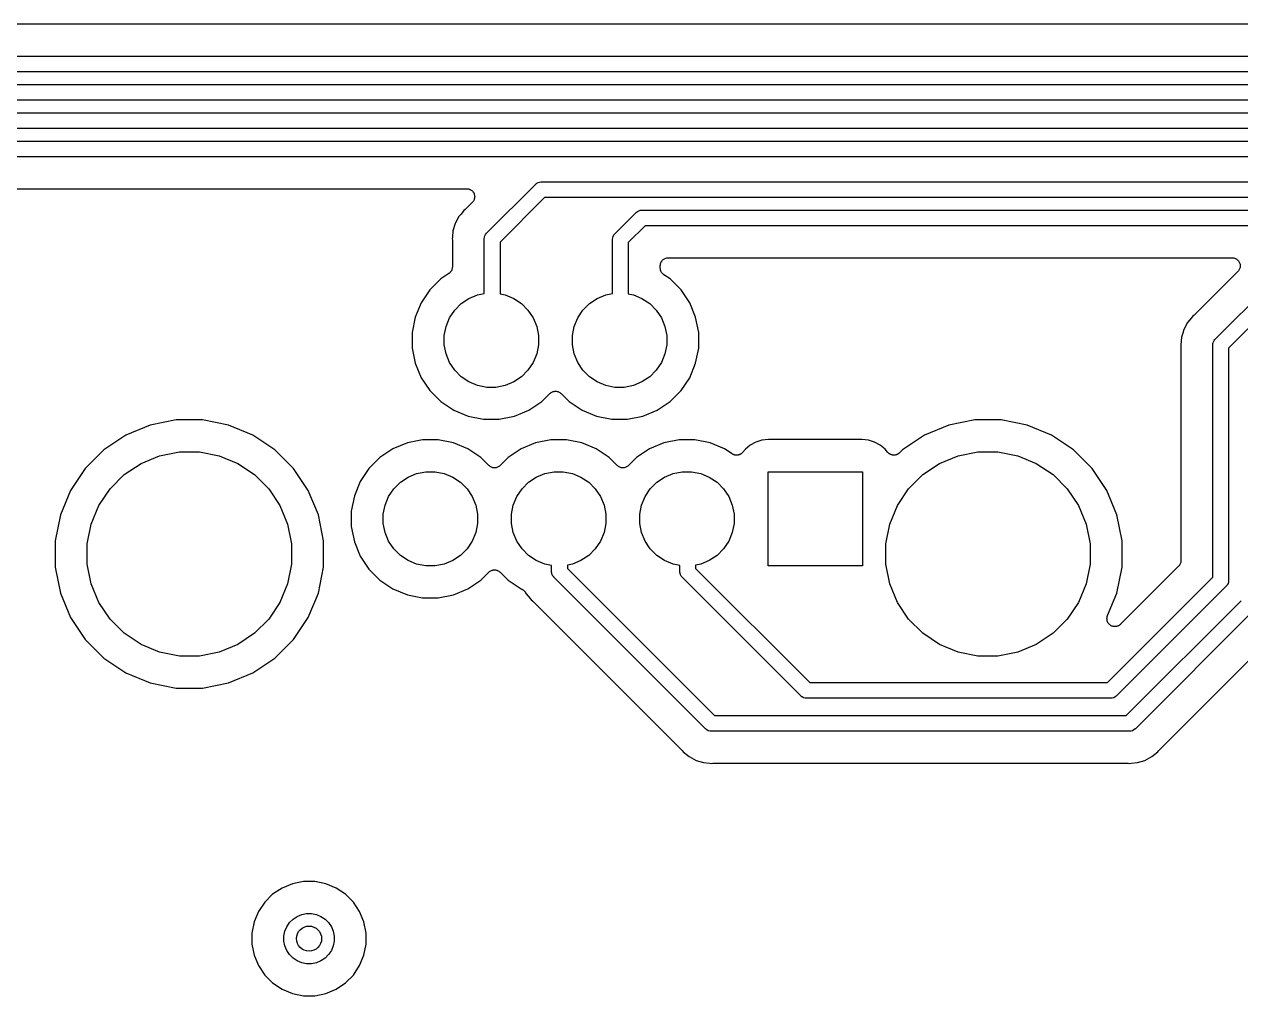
# Model space of a CAD drawing. Extents: x 1.79 to 9.66, y -5.89 to -1.5.
# Drawn here: x 3.495 to 4.257, y -4.52 to -3.911 of the extents above; entities that cross this region are included whole.
import ezdxf

# ---------------------------------------------------------------- set-up
doc = ezdxf.new("R2010")
doc.units = 0
doc.header["$MEASUREMENT"] = 0
doc.layers.add('BLACK', color=7, linetype='CONTINUOUS')

msp = doc.modelspace()

# ---------------------------------------------------------------- linework, layer by layer
at = {"layer": 'BLACK', "linetype": 'CONTINUOUS'}
for p, q in [((4.52864, -3.9114), (2.8095, -3.9114)), ((2.81048, -3.9314), (4.539, -3.9314)), ((4.5408, -3.94125), (2.81178, -3.94125)), ((2.89561, -3.94912), (4.54634, -3.94912)), ((4.54814, -3.95896), (2.89741, -3.95896)), ((3.27651, -3.96684), (4.60931, -3.96684)), ((4.60751, -3.97668), (3.27831, -3.97668)), ((3.28385, -3.98455), (4.56994, -3.98455)), ((4.56815, -3.9944), (3.28565, -3.9944)), ((3.7846, -4.04211), (3.81495, -4.01176)), ((3.81495, -4.01176), (3.8151, -4.01157)), ((3.8151, -4.01157), (3.81538, -4.01134)), ((3.81538, -4.01134), (3.81585, -4.01095)), ((3.81585, -4.01095), (3.8167, -4.0105)), ((3.8167, -4.0105), (3.81763, -4.01022)), ((3.81763, -4.01022), (3.81835, -4.01014)), ((3.81835, -4.01014), (3.8186, -4.01012)), ((3.81835, -4.01014), (3.81835, -4.01014)), ((3.8186, -4.01012), (3.81884, -4.01014)), ((3.81884, -4.01014), (4.5601, -4.01014)), ((3.29601, -4.0144), (3.77195, -4.0144)), ((3.77195, -4.0144), (3.772, -4.0144)), ((3.772, -4.0144), (3.772, -4.0144)), ((3.772, -4.0144), (3.772, -4.0144)), ((3.772, -4.0144), (3.77202, -4.0144)), ((3.77202, -4.0144), (3.7725, -4.01445)), ((3.7725, -4.01445), (3.77297, -4.0145)), ((3.77297, -4.0145), (3.77298, -4.0145)), ((3.77298, -4.0145), (3.77299, -4.01451)), ((3.77299, -4.01451), (3.77344, -4.01465)), ((3.77344, -4.01465), (3.7739, -4.01479)), ((3.7739, -4.01479), (3.77391, -4.0148)), ((3.77391, -4.0148), (3.77392, -4.0148)), ((3.77392, -4.0148), (3.77434, -4.01503)), ((3.77434, -4.01503), (3.77476, -4.01526)), ((3.77476, -4.01526), (3.77477, -4.01527)), ((3.77477, -4.01527), (3.77478, -4.01527)), ((3.77478, -4.01527), (3.77514, -4.01558)), ((3.77514, -4.01558), (3.77551, -4.01589)), ((3.77551, -4.01589), (3.77552, -4.01589)), ((3.77552, -4.01589), (3.77552, -4.0159)), ((3.77552, -4.0159), (3.77582, -4.01627)), ((3.77582, -4.01627), (3.77612, -4.01664)), ((3.77612, -4.01664), (3.77613, -4.01665)), ((3.77613, -4.01665), (3.77613, -4.01666)), ((3.77613, -4.01666), (3.77635, -4.01708)), ((3.77656, -4.02133), (3.77633, -4.02176)), ((3.77635, -4.01708), (3.77658, -4.01751)), ((3.77657, -4.02132), (3.77656, -4.02133)), ((3.77656, -4.02133), (3.77656, -4.02133)), ((3.77671, -4.02086), (3.77657, -4.02132)), ((3.77658, -4.01751), (3.77658, -4.01752)), ((3.77658, -4.01752), (3.77659, -4.01752)), ((3.77659, -4.01752), (3.77672, -4.01797)), ((3.77685, -4.0204), (3.77671, -4.02086)), ((3.77672, -4.01797), (3.77686, -4.01844)), ((3.7769, -4.01991), (3.77685, -4.02038)), ((3.77685, -4.02038), (3.77685, -4.02039)), ((3.77685, -4.02039), (3.77685, -4.0204)), ((3.77686, -4.01844), (3.77686, -4.01845)), ((3.77686, -4.01845), (3.77686, -4.01846)), ((3.77686, -4.01846), (3.7769, -4.01893)), ((3.7769, -4.01893), (3.77695, -4.01941)), ((3.77695, -4.01943), (3.7769, -4.01991)), ((3.77695, -4.01941), (3.77695, -4.01942)), ((3.77695, -4.01942), (3.77695, -4.01943)), ((3.82063, -4.01999), (3.79283, -4.04779)), ((4.5583, -4.01999), (3.82063, -4.01999)), ((3.7702, -4.02805), (3.76839, -4.03025)), ((3.77096, -4.02742), (3.7702, -4.02805)), ((3.77111, -4.02728), (3.77096, -4.02742)), ((3.77127, -4.02714), (3.77111, -4.02728)), ((3.77132, -4.02709), (3.77127, -4.02714)), ((3.77549, -4.02293), (3.77132, -4.02709)), ((3.77579, -4.02256), (3.77549, -4.02293)), ((3.7761, -4.02219), (3.77579, -4.02256)), ((3.77611, -4.02218), (3.7761, -4.02218)), ((3.7761, -4.02218), (3.7761, -4.02219)), ((3.77633, -4.02176), (3.77611, -4.02218)), ((3.87828, -4.02913), (3.87884, -4.02867)), ((3.87884, -4.02867), (3.87969, -4.02821)), ((3.87969, -4.02821), (3.88062, -4.02793)), ((3.88062, -4.02793), (3.88135, -4.02786)), ((3.88135, -4.02786), (3.88159, -4.02784)), ((3.88135, -4.02786), (3.88135, -4.02786)), ((3.88159, -4.02784), (3.88183, -4.02786)), ((3.88183, -4.02786), (4.55276, -4.02786)), ((3.76477, -4.03617), (3.76334, -4.04087)), ((3.76498, -4.03578), (3.76477, -4.03617)), ((3.76708, -4.03184), (3.76498, -4.03578)), ((3.76498, -4.03578), (3.76498, -4.03578)), ((3.76839, -4.03025), (3.76708, -4.03184)), ((3.76839, -4.03025), (3.76839, -4.03025)), ((3.86491, -4.0425), (3.87794, -4.02947)), ((3.87794, -4.02947), (3.87809, -4.02929)), ((3.87809, -4.02929), (3.87828, -4.02913)), ((3.76334, -4.04087), (3.76296, -4.04478)), ((3.78306, -4.04479), (3.78334, -4.04386)), ((3.78334, -4.04386), (3.78379, -4.04301)), ((3.78379, -4.04301), (3.78441, -4.04226)), ((3.78441, -4.04226), (3.7846, -4.04211)), ((3.86337, -4.04518), (3.86365, -4.04426)), ((3.86365, -4.04426), (3.86411, -4.0434)), ((3.86411, -4.0434), (3.86472, -4.04265)), ((3.86472, -4.04265), (3.86491, -4.0425)), ((3.88363, -4.0377), (3.87314, -4.04819)), ((4.55096, -4.0377), (3.88363, -4.0377)), ((3.76296, -4.04478), (3.76286, -4.04576)), ((3.76286, -4.04576), (3.76296, -4.04674)), ((3.76296, -4.04478), (3.76296, -4.04478)), ((3.76296, -4.04674), (3.76297, -4.0468)), ((3.76297, -4.0468), (3.76296, -4.04702)), ((3.76296, -4.04702), (3.76298, -4.04723)), ((3.76298, -4.04723), (3.76298, -4.06339)), ((3.78296, -4.04576), (3.78298, -4.04551)), ((3.78298, -4.046), (3.78296, -4.04576)), ((3.78298, -4.04551), (3.78306, -4.04479)), ((3.78298, -4.04551), (3.78298, -4.04551)), ((3.78298, -4.0801), (3.78298, -4.046)), ((3.79283, -4.04779), (3.79283, -4.08031)), ((3.86328, -4.04615), (3.8633, -4.04591)), ((3.8633, -4.04639), (3.86328, -4.04615)), ((3.8633, -4.04591), (3.86337, -4.04518)), ((3.8633, -4.04591), (3.8633, -4.04591)), ((3.8633, -4.0801), (3.8633, -4.04639)), ((3.87314, -4.04819), (3.87314, -4.08031)), ((3.89432, -4.05952), (3.89462, -4.05916)), ((3.89462, -4.05916), (3.89463, -4.05915)), ((3.89463, -4.05915), (3.89464, -4.05913)), ((3.89464, -4.05913), (3.89501, -4.05884)), ((3.89501, -4.05884), (3.89537, -4.05854)), ((3.89537, -4.05854), (3.89539, -4.05853)), ((3.89539, -4.05853), (3.8954, -4.05852)), ((3.8954, -4.05852), (3.89582, -4.0583)), ((3.89582, -4.0583), (3.89624, -4.05808)), ((3.89624, -4.05808), (3.89625, -4.05808)), ((3.89625, -4.05808), (3.89627, -4.05807)), ((3.89627, -4.05807), (3.89672, -4.05794)), ((3.89672, -4.05794), (3.89717, -4.0578)), ((3.89717, -4.0578), (3.89719, -4.0578)), ((3.89719, -4.0578), (3.8972, -4.05779)), ((3.8972, -4.05779), (3.89767, -4.05775)), ((3.89767, -4.05775), (3.89814, -4.0577)), ((3.89814, -4.0577), (4.25128, -4.0577)), ((4.24079, -4.10855), (4.29556, -4.05378)), ((4.25128, -4.0577), (4.25133, -4.0577)), ((4.25133, -4.0577), (4.25133, -4.0577)), ((4.25133, -4.0577), (4.25133, -4.0577)), ((4.25133, -4.0577), (4.25135, -4.0577)), ((4.25135, -4.0577), (4.25183, -4.05776)), ((4.25183, -4.05776), (4.2523, -4.05781)), ((4.2523, -4.05781), (4.25231, -4.05781)), ((4.25231, -4.05781), (4.25232, -4.05781)), ((4.25232, -4.05781), (4.25278, -4.05796)), ((4.25278, -4.05796), (4.25323, -4.0581)), ((4.25323, -4.0581), (4.25324, -4.05811)), ((4.25324, -4.05811), (4.25325, -4.05811)), ((4.25325, -4.05811), (4.25367, -4.05834)), ((4.25367, -4.05834), (4.25409, -4.05857)), ((4.25409, -4.05857), (4.2541, -4.05857)), ((4.2541, -4.05857), (4.25411, -4.05858)), ((4.25411, -4.05858), (4.25447, -4.05889)), ((4.25447, -4.05889), (4.25484, -4.05919)), ((4.25484, -4.05919), (4.25485, -4.0592)), ((4.25485, -4.0592), (4.25485, -4.05921)), ((4.25485, -4.05921), (4.25515, -4.05958)), ((3.76148, -4.06696), (3.76112, -4.06725)), ((3.7615, -4.06694), (3.76148, -4.06696)), ((3.76152, -4.06692), (3.7615, -4.06694)), ((3.76181, -4.06657), (3.76152, -4.06692)), ((3.76211, -4.06621), (3.76181, -4.06657)), ((3.76212, -4.06619), (3.76211, -4.06621)), ((3.76214, -4.06617), (3.76212, -4.06619)), ((3.76236, -4.06576), (3.76214, -4.06617)), ((3.76258, -4.06536), (3.76236, -4.06576)), ((3.76259, -4.06533), (3.76258, -4.06536)), ((3.7626, -4.06531), (3.76259, -4.06533)), ((3.76273, -4.06487), (3.7626, -4.06531)), ((3.76287, -4.06443), (3.76273, -4.06487)), ((3.76288, -4.0644), (3.76287, -4.06443)), ((3.76293, -4.06392), (3.76288, -4.06438)), ((3.76288, -4.06438), (3.76288, -4.0644)), ((3.76298, -4.06346), (3.76293, -4.06392)), ((3.76298, -4.06339), (3.76298, -4.06341)), ((3.76298, -4.06341), (3.76298, -4.06341)), ((3.76298, -4.06341), (3.76298, -4.06341)), ((3.76298, -4.06341), (3.76298, -4.06346)), ((3.89314, -4.06263), (3.8932, -4.06216)), ((3.89314, -4.06267), (3.89314, -4.06263)), ((3.89314, -4.0627), (3.89314, -4.06267)), ((3.89314, -4.06267), (3.89314, -4.06267)), ((3.89314, -4.06267), (3.89314, -4.06267)), ((3.89314, -4.0641), (3.89314, -4.0627)), ((3.89319, -4.06456), (3.89314, -4.0641)), ((3.89323, -4.06503), (3.89319, -4.06456)), ((3.8932, -4.06216), (3.89324, -4.0617)), ((3.89323, -4.06505), (3.89323, -4.06503)), ((3.89324, -4.06507), (3.89323, -4.06505)), ((3.89324, -4.0617), (3.89325, -4.06168)), ((3.89337, -4.06551), (3.89324, -4.06507)), ((3.89325, -4.06166), (3.89339, -4.06122)), ((3.89325, -4.06168), (3.89325, -4.06166)), ((3.8935, -4.06596), (3.89337, -4.06551)), ((3.89339, -4.06122), (3.89353, -4.06077)), ((3.89351, -4.06598), (3.8935, -4.06596)), ((3.89352, -4.06601), (3.89351, -4.06598)), ((3.89374, -4.06642), (3.89352, -4.06601)), ((3.89353, -4.06077), (3.89354, -4.06075)), ((3.89354, -4.06075), (3.89355, -4.06073)), ((3.89355, -4.06073), (3.89377, -4.06032)), ((3.89395, -4.06683), (3.89374, -4.06642)), ((3.89377, -4.06032), (3.894, -4.05991)), ((3.89397, -4.06685), (3.89395, -4.06683)), ((3.89398, -4.06687), (3.89397, -4.06685)), ((3.89427, -4.06723), (3.89398, -4.06687)), ((3.894, -4.05991), (3.89401, -4.05989)), ((3.89401, -4.05989), (3.89402, -4.05988)), ((3.89402, -4.05988), (3.89432, -4.05952)), ((4.25482, -4.06624), (4.22751, -4.09354)), ((4.30125, -4.06201), (4.24902, -4.11424)), ((4.25512, -4.06587), (4.25482, -4.06624)), ((4.25543, -4.0655), (4.25512, -4.06587)), ((4.25515, -4.05958), (4.25545, -4.05995)), ((4.25544, -4.06549), (4.25543, -4.06549)), ((4.25543, -4.06549), (4.25543, -4.0655)), ((4.25566, -4.06507), (4.25544, -4.06549)), ((4.25545, -4.05995), (4.25546, -4.05996)), ((4.25546, -4.05996), (4.25546, -4.05997)), ((4.25546, -4.05997), (4.25569, -4.06039)), ((4.25589, -4.06464), (4.25566, -4.06507)), ((4.25569, -4.06039), (4.25591, -4.06081)), ((4.2559, -4.06463), (4.25589, -4.06463)), ((4.25589, -4.06463), (4.25589, -4.06464)), ((4.25604, -4.06417), (4.2559, -4.06463)), ((4.25591, -4.06081), (4.25591, -4.06082)), ((4.25591, -4.06082), (4.25592, -4.06083)), ((4.25592, -4.06083), (4.25605, -4.06129)), ((4.25618, -4.06371), (4.25604, -4.06417)), ((4.25605, -4.06129), (4.25619, -4.06175)), ((4.25623, -4.06321), (4.25618, -4.06369)), ((4.25618, -4.06369), (4.25618, -4.0637)), ((4.25618, -4.0637), (4.25618, -4.06371)), ((4.25619, -4.06175), (4.25619, -4.06176)), ((4.25619, -4.06176), (4.25619, -4.06177)), ((4.25619, -4.06177), (4.25624, -4.06225)), ((4.25628, -4.06274), (4.25623, -4.06321)), ((4.25624, -4.06225), (4.25628, -4.06272)), ((4.25628, -4.06272), (4.25628, -4.06273)), ((4.25628, -4.06273), (4.25628, -4.06274)), ((3.7558, -4.07086), (3.7489, -4.07776)), ((3.76076, -4.06754), (3.7558, -4.07086)), ((3.76112, -4.06725), (3.76076, -4.06754)), ((3.89456, -4.06759), (3.89427, -4.06723)), ((3.89458, -4.06761), (3.89456, -4.06759)), ((3.89459, -4.06762), (3.89458, -4.06761)), ((3.89495, -4.06792), (3.89459, -4.06762)), ((3.89531, -4.06822), (3.89495, -4.06792)), ((3.89534, -4.06825), (3.89531, -4.06822)), ((3.89535, -4.06825), (3.89534, -4.06825)), ((3.89536, -4.06826), (3.89535, -4.06825)), ((3.89535, -4.06825), (3.89535, -4.06825)), ((3.89926, -4.07086), (3.89536, -4.06826)), ((3.90616, -4.07776), (3.89926, -4.07086)), ((3.7489, -4.07776), (3.74348, -4.08587)), ((3.77338, -4.08316), (3.77876, -4.08094)), ((3.77876, -4.08094), (3.78298, -4.0801)), ((3.79283, -4.08031), (3.79598, -4.08094)), ((3.79598, -4.08094), (3.80136, -4.08316)), ((3.8537, -4.08316), (3.85907, -4.08094)), ((3.85907, -4.08094), (3.8633, -4.0801)), ((3.87314, -4.08031), (3.8763, -4.08094)), ((3.8763, -4.08094), (3.88167, -4.08316)), ((3.91158, -4.08587), (3.90616, -4.07776)), ((3.74348, -4.08587), (3.73975, -4.09488)), ((3.76443, -4.09051), (3.76855, -4.0864)), ((3.76855, -4.0864), (3.77338, -4.08316)), ((3.80136, -4.08316), (3.80619, -4.0864)), ((3.80619, -4.0864), (3.81031, -4.09051)), ((3.84475, -4.09051), (3.84886, -4.0864)), ((3.84886, -4.0864), (3.8537, -4.08316)), ((3.88167, -4.08316), (3.88651, -4.0864)), ((3.88651, -4.0864), (3.89062, -4.09051)), ((3.91531, -4.09488), (3.91158, -4.08587)), ((3.73975, -4.09488), (3.73784, -4.10445)), ((3.75898, -4.10072), (3.7612, -4.09534)), ((3.7612, -4.09534), (3.76443, -4.09051)), ((3.81031, -4.09051), (3.81354, -4.09534)), ((3.81354, -4.09534), (3.81576, -4.10072)), ((3.83929, -4.10072), (3.84152, -4.09534)), ((3.84152, -4.09534), (3.84475, -4.09051)), ((3.89062, -4.09051), (3.89385, -4.09534)), ((3.89385, -4.09534), (3.89608, -4.10072)), ((3.91721, -4.10445), (3.91531, -4.09488)), ((4.22576, -4.09526), (4.22327, -4.09829)), ((4.22639, -4.0945), (4.22576, -4.09526)), ((4.22576, -4.09526), (4.22576, -4.09526)), ((4.22715, -4.09387), (4.22639, -4.0945)), ((4.2273, -4.09372), (4.22715, -4.09387)), ((4.22746, -4.09359), (4.2273, -4.09372)), ((4.22751, -4.09354), (4.22746, -4.09359)), ((3.73784, -4.10445), (3.73784, -4.11421)), ((3.75784, -4.10642), (3.75898, -4.10072)), ((3.81576, -4.10072), (3.8169, -4.10642)), ((3.83816, -4.10642), (3.83929, -4.10072)), ((3.89608, -4.10072), (3.89721, -4.10642)), ((3.91721, -4.11421), (3.91721, -4.10445)), ((4.22026, -4.10494), (4.21953, -4.10732)), ((4.22096, -4.10262), (4.22026, -4.10494)), ((4.22327, -4.09829), (4.22096, -4.10262)), ((3.75784, -4.11224), (3.75784, -4.10642)), ((3.75898, -4.11794), (3.75784, -4.11224)), ((3.8169, -4.11224), (3.81576, -4.11794)), ((3.8169, -4.10642), (3.8169, -4.11224)), ((3.83816, -4.11224), (3.83816, -4.10642)), ((3.83929, -4.11794), (3.83816, -4.11224)), ((3.89721, -4.11224), (3.89608, -4.11794)), ((3.89721, -4.10642), (3.89721, -4.11224)), ((4.21953, -4.10732), (4.21905, -4.1122)), ((4.21905, -4.1122), (4.21915, -4.11318)), ((4.23915, -4.1122), (4.23919, -4.11178)), ((4.23917, -4.11245), (4.23915, -4.1122)), ((4.23917, -4.2578), (4.23917, -4.11245)), ((4.23919, -4.11178), (4.23924, -4.11124)), ((4.23924, -4.11124), (4.23925, -4.11121)), ((4.23925, -4.11121), (4.23953, -4.11031)), ((4.23953, -4.11031), (4.23998, -4.10946)), ((4.23998, -4.10946), (4.24044, -4.1089)), ((4.24044, -4.1089), (4.2406, -4.10871)), ((4.24044, -4.1089), (4.24044, -4.1089)), ((4.2406, -4.10871), (4.24079, -4.10855)), ((3.73784, -4.11421), (3.73975, -4.12378)), ((3.7612, -4.12332), (3.75898, -4.11794)), ((3.81576, -4.11794), (3.81354, -4.12332)), ((3.84152, -4.12332), (3.83929, -4.11794)), ((3.89608, -4.11794), (3.89385, -4.12332)), ((3.91531, -4.12378), (3.91721, -4.11421)), ((4.21915, -4.11318), (4.21916, -4.11325)), ((4.21916, -4.11325), (4.21915, -4.11346)), ((4.21915, -4.11346), (4.21917, -4.11367)), ((4.21917, -4.11367), (4.21917, -4.24745)), ((4.24902, -4.11424), (4.24902, -4.2596)), ((3.73975, -4.12378), (3.74348, -4.13279)), ((3.76443, -4.12815), (3.7612, -4.12332)), ((3.81354, -4.12332), (3.81031, -4.12815)), ((3.84475, -4.12815), (3.84152, -4.12332)), ((3.89385, -4.12332), (3.89062, -4.12815)), ((3.91158, -4.13279), (3.91531, -4.12378)), ((3.74348, -4.13279), (3.7489, -4.1409)), ((3.76855, -4.13227), (3.76443, -4.12815)), ((3.77338, -4.1355), (3.76855, -4.13227)), ((3.77876, -4.13772), (3.77338, -4.1355)), ((3.80136, -4.1355), (3.79598, -4.13772)), ((3.80619, -4.13227), (3.80136, -4.1355)), ((3.81031, -4.12815), (3.80619, -4.13227)), ((3.84886, -4.13227), (3.84475, -4.12815)), ((3.8537, -4.1355), (3.84886, -4.13227)), ((3.85907, -4.13772), (3.8537, -4.1355)), ((3.88167, -4.1355), (3.8763, -4.13772)), ((3.88651, -4.13227), (3.88167, -4.1355)), ((3.89062, -4.12815), (3.88651, -4.13227)), ((3.90616, -4.1409), (3.91158, -4.13279)), ((3.7489, -4.1409), (3.7558, -4.1478)), ((3.78446, -4.13886), (3.77876, -4.13772)), ((3.79028, -4.13886), (3.78446, -4.13886)), ((3.79598, -4.13772), (3.79028, -4.13886)), ((3.81894, -4.1478), (3.82399, -4.14275)), ((3.82399, -4.14275), (3.82402, -4.14273)), ((3.82402, -4.14273), (3.82404, -4.1427)), ((3.82402, -4.14273), (3.82402, -4.14273)), ((3.82402, -4.14273), (3.82402, -4.14273)), ((3.82404, -4.1427), (3.82441, -4.14241)), ((3.82441, -4.14241), (3.82478, -4.14211)), ((3.82478, -4.14211), (3.82479, -4.1421)), ((3.82479, -4.1421), (3.8248, -4.14209)), ((3.8248, -4.14209), (3.82522, -4.14188)), ((3.82522, -4.14188), (3.82564, -4.14166)), ((3.82564, -4.14166), (3.82566, -4.14165)), ((3.82566, -4.14165), (3.82567, -4.14164)), ((3.82567, -4.14164), (3.82612, -4.14151)), ((3.82612, -4.14151), (3.82657, -4.14138)), ((3.82657, -4.14138), (3.82659, -4.14138)), ((3.82659, -4.14138), (3.82661, -4.14137)), ((3.82661, -4.14137), (3.82708, -4.14133)), ((3.82708, -4.14133), (3.82754, -4.14129)), ((3.82754, -4.14129), (3.82756, -4.14129)), ((3.82756, -4.14129), (3.82758, -4.14129)), ((3.82758, -4.14129), (3.82805, -4.14134)), ((3.82805, -4.14134), (3.82852, -4.14139)), ((3.82852, -4.14139), (3.82853, -4.14139)), ((3.82853, -4.14139), (3.82855, -4.14139)), ((3.82855, -4.14139), (3.829, -4.14153)), ((3.829, -4.14153), (3.82945, -4.14167)), ((3.82945, -4.14167), (3.82946, -4.14168)), ((3.82946, -4.14168), (3.82948, -4.14168)), ((3.82948, -4.14168), (3.82989, -4.14191)), ((3.82989, -4.14191), (3.83031, -4.14213)), ((3.83031, -4.14213), (3.83032, -4.14214)), ((3.83032, -4.14214), (3.83034, -4.14215)), ((3.83034, -4.14215), (3.83069, -4.14245)), ((3.83069, -4.14245), (3.83106, -4.14275)), ((3.83106, -4.14275), (3.83611, -4.1478)), ((3.86478, -4.13886), (3.85907, -4.13772)), ((3.87059, -4.13886), (3.86478, -4.13886)), ((3.8763, -4.13772), (3.87059, -4.13886)), ((3.89926, -4.1478), (3.90616, -4.1409)), ((3.7558, -4.1478), (3.76391, -4.15322)), ((3.81083, -4.15322), (3.81894, -4.1478)), ((3.83611, -4.1478), (3.84423, -4.15322)), ((3.89115, -4.15322), (3.89926, -4.1478)), ((3.76391, -4.15322), (3.77292, -4.15695)), ((3.77292, -4.15695), (3.78249, -4.15886)), ((3.79225, -4.15886), (3.80182, -4.15695)), ((3.80182, -4.15695), (3.81083, -4.15322)), ((3.84423, -4.15322), (3.85324, -4.15695)), ((3.85324, -4.15695), (3.86281, -4.15886)), ((3.87256, -4.15886), (3.88213, -4.15695)), ((3.88213, -4.15695), (3.89115, -4.15322)), ((3.57382, -4.1625), (3.55854, -4.16883)), ((3.59004, -4.15928), (3.57382, -4.1625)), ((3.60659, -4.15928), (3.59004, -4.15928)), ((3.62281, -4.1625), (3.60659, -4.15928)), ((3.63809, -4.16883), (3.62281, -4.1625)), ((3.78249, -4.15886), (3.79225, -4.15886)), ((3.86281, -4.15886), (3.87256, -4.15886)), ((4.07382, -4.1625), (4.05854, -4.16883)), ((4.09004, -4.15928), (4.07382, -4.1625)), ((4.10659, -4.15928), (4.09004, -4.15928)), ((4.12281, -4.1625), (4.10659, -4.15928)), ((4.13809, -4.16883), (4.12281, -4.1625)), ((3.55854, -4.16883), (3.54478, -4.17802)), ((3.65185, -4.17802), (3.63809, -4.16883)), ((3.73477, -4.17363), (3.72575, -4.17736)), ((3.74433, -4.17172), (3.73477, -4.17363)), ((3.75409, -4.17172), (3.74433, -4.17172)), ((3.76366, -4.17363), (3.75409, -4.17172)), ((3.77267, -4.17736), (3.76366, -4.17363)), ((3.81508, -4.17363), (3.80607, -4.17736)), ((3.82465, -4.17172), (3.81508, -4.17363)), ((3.83441, -4.17172), (3.82465, -4.17172)), ((3.84397, -4.17363), (3.83441, -4.17172)), ((3.85299, -4.17736), (3.84397, -4.17363)), ((3.8954, -4.17363), (3.88638, -4.17736)), ((3.90496, -4.17172), (3.8954, -4.17363)), ((3.91472, -4.17172), (3.90496, -4.17172)), ((3.92429, -4.17363), (3.91472, -4.17172)), ((3.9333, -4.17736), (3.92429, -4.17363)), ((3.95294, -4.17316), (3.94946, -4.17501)), ((3.95671, -4.17201), (3.95294, -4.17316)), ((3.96088, -4.1716), (3.95671, -4.17201)), ((4.01944, -4.1716), (3.96088, -4.1716)), ((4.02361, -4.17201), (4.01944, -4.1716)), ((4.02738, -4.17316), (4.02361, -4.17201)), ((4.03085, -4.17501), (4.02738, -4.17316)), ((4.05854, -4.16883), (4.04478, -4.17802)), ((4.15185, -4.17802), (4.13809, -4.16883)), ((3.54478, -4.17802), (3.53309, -4.18972)), ((3.57965, -4.18173), (3.59201, -4.17928)), ((3.59201, -4.17928), (3.60462, -4.17928)), ((3.60462, -4.17928), (3.61698, -4.18173)), ((3.66354, -4.18972), (3.65185, -4.17802)), ((3.72575, -4.17736), (3.71764, -4.18278)), ((3.78078, -4.18278), (3.77267, -4.17736)), ((3.80607, -4.17736), (3.79796, -4.18278)), ((3.8611, -4.18278), (3.85299, -4.17736)), ((3.88638, -4.17736), (3.87827, -4.18278)), ((3.93809, -4.18056), (3.9333, -4.17736)), ((3.93829, -4.18066), (3.93809, -4.18056)), ((3.93847, -4.18079), (3.93829, -4.18066)), ((3.93872, -4.18089), (3.93847, -4.18079)), ((3.93895, -4.18102), (3.93872, -4.18089)), ((3.93916, -4.18108), (3.93895, -4.18102)), ((3.93937, -4.18117), (3.93916, -4.18108)), ((3.93963, -4.18123), (3.93937, -4.18117)), ((3.93988, -4.1813), (3.93963, -4.18123)), ((3.94011, -4.18133), (3.93988, -4.1813)), ((3.94033, -4.18137), (3.94011, -4.18133)), ((3.94156, -4.18133), (3.9413, -4.18138)), ((3.94182, -4.18131), (3.94156, -4.18133)), ((3.94204, -4.18124), (3.94182, -4.18131)), ((3.94226, -4.1812), (3.94204, -4.18124)), ((3.94251, -4.1811), (3.94226, -4.1812)), ((3.94276, -4.18103), (3.94251, -4.1811)), ((3.94296, -4.18092), (3.94276, -4.18103)), ((3.94317, -4.18084), (3.94296, -4.18092)), ((3.94339, -4.1807), (3.94317, -4.18084)), ((3.94362, -4.18057), (3.94339, -4.1807)), ((3.9438, -4.18043), (3.94362, -4.18057)), ((3.94399, -4.18031), (3.9438, -4.18043)), ((3.94417, -4.18012), (3.94399, -4.18031)), ((3.94438, -4.17996), (3.94417, -4.18012)), ((3.94452, -4.17978), (3.94438, -4.17996)), ((3.94469, -4.17963), (3.94452, -4.17978)), ((3.94473, -4.17957), (3.94469, -4.17963)), ((3.94642, -4.17751), (3.94473, -4.17957)), ((3.94946, -4.17501), (3.94642, -4.17751)), ((4.0339, -4.17751), (4.03085, -4.17501)), ((4.03553, -4.17951), (4.0339, -4.17751)), ((4.03569, -4.17967), (4.03553, -4.17951)), ((4.03584, -4.17985), (4.03569, -4.17967)), ((4.03604, -4.18002), (4.03584, -4.17985)), ((4.03622, -4.1802), (4.03604, -4.18002)), ((4.03641, -4.18033), (4.03622, -4.1802)), ((4.03659, -4.18047), (4.03641, -4.18033)), ((4.03682, -4.1806), (4.03659, -4.18047)), ((4.03703, -4.18074), (4.03682, -4.1806)), ((4.03724, -4.18083), (4.03703, -4.18074)), ((4.03744, -4.18094), (4.03724, -4.18083)), ((4.03769, -4.18102), (4.03744, -4.18094)), ((4.03793, -4.18112), (4.03769, -4.18102)), ((4.03816, -4.18116), (4.03793, -4.18112)), ((4.03838, -4.18123), (4.03816, -4.18116)), ((4.03864, -4.18126), (4.03838, -4.18123)), ((4.03889, -4.18131), (4.03864, -4.18126)), ((4.03912, -4.18131), (4.03889, -4.18131)), ((4.03935, -4.18134), (4.03912, -4.18131)), ((4.03961, -4.18131), (4.03935, -4.18134)), ((4.03987, -4.18132), (4.03961, -4.18131)), ((4.04009, -4.18127), (4.03987, -4.18132)), ((4.04032, -4.18125), (4.04009, -4.18127)), ((4.04057, -4.18118), (4.04032, -4.18125)), ((4.04082, -4.18113), (4.04057, -4.18118)), ((4.04104, -4.18104), (4.04082, -4.18113)), ((4.04125, -4.18098), (4.04104, -4.18104)), ((4.04149, -4.18086), (4.04125, -4.18098)), ((4.04173, -4.18076), (4.04149, -4.18086)), ((4.04192, -4.18064), (4.04173, -4.18076)), ((4.04212, -4.18053), (4.04192, -4.18064)), ((4.04233, -4.18037), (4.04212, -4.18053)), ((4.04254, -4.18022), (4.04233, -4.18037)), ((4.04271, -4.18006), (4.04254, -4.18022)), ((4.04288, -4.17992), (4.04271, -4.18006)), ((4.04293, -4.17987), (4.04288, -4.17992)), ((4.04478, -4.17802), (4.04293, -4.17987)), ((4.07965, -4.18173), (4.09201, -4.17928)), ((4.09201, -4.17928), (4.10462, -4.17928)), ((4.10462, -4.17928), (4.11698, -4.18173)), ((4.16354, -4.18972), (4.15185, -4.17802)), ((3.55753, -4.19356), (3.56801, -4.18656)), ((3.56801, -4.18656), (3.57965, -4.18173)), ((3.61698, -4.18173), (3.62862, -4.18656)), ((3.62862, -4.18656), (3.6391, -4.19356)), ((3.71764, -4.18278), (3.71074, -4.18968)), ((3.78583, -4.18783), (3.78078, -4.18278)), ((3.7862, -4.18813), (3.78583, -4.18783)), ((3.78656, -4.18843), (3.7862, -4.18813)), ((3.78658, -4.18844), (3.78656, -4.18843)), ((3.78659, -4.18845), (3.78658, -4.18844)), ((3.787, -4.18867), (3.78659, -4.18845)), ((3.78742, -4.1889), (3.787, -4.18867)), ((3.78743, -4.1889), (3.78742, -4.1889)), ((3.78745, -4.18891), (3.78743, -4.1889)), ((3.7879, -4.18905), (3.78745, -4.18891)), ((3.79123, -4.18894), (3.79077, -4.18907)), ((3.79124, -4.18893), (3.79123, -4.18894)), ((3.79126, -4.18893), (3.79124, -4.18893)), ((3.79167, -4.18871), (3.79126, -4.18893)), ((3.79209, -4.18849), (3.79167, -4.18871)), ((3.79211, -4.18848), (3.79209, -4.18849)), ((3.79212, -4.18847), (3.79211, -4.18848)), ((3.79249, -4.18818), (3.79212, -4.18847)), ((3.79286, -4.18788), (3.79249, -4.18818)), ((3.79288, -4.18786), (3.79286, -4.18788)), ((3.79291, -4.18783), (3.79288, -4.18786)), ((3.79288, -4.18786), (3.79288, -4.18786)), ((3.79288, -4.18786), (3.79288, -4.18786)), ((3.79796, -4.18278), (3.79291, -4.18783)), ((3.86615, -4.18783), (3.8611, -4.18278)), ((3.86651, -4.18813), (3.86615, -4.18783)), ((3.86687, -4.18843), (3.86651, -4.18813)), ((3.86689, -4.18844), (3.86687, -4.18843)), ((3.8669, -4.18845), (3.86689, -4.18844)), ((3.86732, -4.18867), (3.8669, -4.18845)), ((3.86773, -4.1889), (3.86732, -4.18867)), ((3.86775, -4.1889), (3.86773, -4.1889)), ((3.86776, -4.18891), (3.86775, -4.1889)), ((3.86821, -4.18905), (3.86776, -4.18891)), ((3.87154, -4.18894), (3.87109, -4.18907)), ((3.87156, -4.18893), (3.87154, -4.18894)), ((3.87157, -4.18893), (3.87156, -4.18893)), ((3.87199, -4.18871), (3.87157, -4.18893)), ((3.87241, -4.18849), (3.87199, -4.18871)), ((3.87242, -4.18848), (3.87241, -4.18849)), ((3.87244, -4.18847), (3.87242, -4.18848)), ((3.8728, -4.18818), (3.87244, -4.18847)), ((3.87317, -4.18788), (3.8728, -4.18818)), ((3.8732, -4.18786), (3.87317, -4.18788)), ((3.87322, -4.18783), (3.8732, -4.18786)), ((3.8732, -4.18786), (3.8732, -4.18786)), ((3.8732, -4.18786), (3.8732, -4.18786)), ((3.87827, -4.18278), (3.87322, -4.18783)), ((3.94059, -4.18137), (3.94033, -4.18137)), ((3.94085, -4.1814), (3.94059, -4.18137)), ((3.94108, -4.18138), (3.94085, -4.1814)), ((3.9413, -4.18138), (3.94108, -4.18138)), ((4.05753, -4.19356), (4.06801, -4.18656)), ((4.06801, -4.18656), (4.07965, -4.18173)), ((4.11698, -4.18173), (4.12862, -4.18656)), ((4.12862, -4.18656), (4.1391, -4.19356)), ((3.53309, -4.18972), (3.5239, -4.20347)), ((3.54862, -4.20247), (3.55753, -4.19356)), ((3.6391, -4.19356), (3.64801, -4.20247)), ((3.67273, -4.20347), (3.66354, -4.18972)), ((3.71074, -4.18968), (3.70532, -4.19779)), ((3.73039, -4.19832), (3.73523, -4.19508)), ((3.73523, -4.19508), (3.7406, -4.19286)), ((3.7406, -4.19286), (3.7463, -4.19172)), ((3.7463, -4.19172), (3.75212, -4.19172)), ((3.75212, -4.19172), (3.75783, -4.19286)), ((3.75783, -4.19286), (3.7632, -4.19508)), ((3.7632, -4.19508), (3.76804, -4.19832)), ((3.78835, -4.18919), (3.7879, -4.18905)), ((3.78837, -4.18919), (3.78835, -4.18919)), ((3.78838, -4.1892), (3.78837, -4.18919)), ((3.78885, -4.18924), (3.78838, -4.1892)), ((3.78932, -4.1893), (3.78885, -4.18924)), ((3.78934, -4.18929), (3.78932, -4.1893)), ((3.78935, -4.1893), (3.78934, -4.18929)), ((3.78982, -4.18925), (3.78935, -4.1893)), ((3.79029, -4.18921), (3.78982, -4.18925)), ((3.79031, -4.18921), (3.79029, -4.18921)), ((3.79032, -4.1892), (3.79031, -4.18921)), ((3.79077, -4.18907), (3.79032, -4.1892)), ((3.8107, -4.19832), (3.81554, -4.19508)), ((3.81554, -4.19508), (3.82091, -4.19286)), ((3.82091, -4.19286), (3.82662, -4.19172)), ((3.82662, -4.19172), (3.83244, -4.19172)), ((3.83244, -4.19172), (3.83814, -4.19286)), ((3.83814, -4.19286), (3.84351, -4.19508)), ((3.84351, -4.19508), (3.84835, -4.19832)), ((3.86866, -4.18919), (3.86821, -4.18905)), ((3.86868, -4.18919), (3.86866, -4.18919)), ((3.8687, -4.1892), (3.86868, -4.18919)), ((3.86916, -4.18924), (3.8687, -4.1892)), ((3.86963, -4.1893), (3.86916, -4.18924)), ((3.86965, -4.18929), (3.86963, -4.1893)), ((3.86967, -4.1893), (3.86965, -4.18929)), ((3.87013, -4.18925), (3.86967, -4.1893)), ((3.8706, -4.18921), (3.87013, -4.18925)), ((3.87062, -4.18921), (3.8706, -4.18921)), ((3.87064, -4.1892), (3.87062, -4.18921)), ((3.87109, -4.18907), (3.87064, -4.1892)), ((3.89102, -4.19832), (3.89586, -4.19508)), ((3.89586, -4.19508), (3.90123, -4.19286)), ((3.90123, -4.19286), (3.90693, -4.19172)), ((3.90693, -4.19172), (3.91275, -4.19172)), ((3.91275, -4.19172), (3.91846, -4.19286)), ((3.91846, -4.19286), (3.92383, -4.19508)), ((3.92383, -4.19508), (3.92867, -4.19832)), ((3.96063, -4.25078), (3.96063, -4.19172)), ((3.96063, -4.19172), (4.01969, -4.19172)), ((4.01969, -4.19172), (4.01969, -4.25078)), ((4.04862, -4.20247), (4.05753, -4.19356)), ((4.1391, -4.19356), (4.14801, -4.20247)), ((4.17273, -4.20347), (4.16354, -4.18972)), ((3.5239, -4.20347), (3.51757, -4.21876)), ((3.54162, -4.21295), (3.54862, -4.20247)), ((3.64801, -4.20247), (3.65501, -4.21295)), ((3.67906, -4.21876), (3.67273, -4.20347)), ((3.70532, -4.19779), (3.70159, -4.20681)), ((3.72305, -4.20727), (3.72628, -4.20243)), ((3.72628, -4.20243), (3.73039, -4.19832)), ((3.76804, -4.19832), (3.77215, -4.20243)), ((3.77215, -4.20243), (3.77538, -4.20727)), ((3.80336, -4.20727), (3.80659, -4.20243)), ((3.80659, -4.20243), (3.8107, -4.19832)), ((3.84835, -4.19832), (3.85246, -4.20243)), ((3.85246, -4.20243), (3.85569, -4.20727)), ((3.88368, -4.20727), (3.88691, -4.20243)), ((3.88691, -4.20243), (3.89102, -4.19832)), ((3.92867, -4.19832), (3.93278, -4.20243)), ((3.93278, -4.20243), (3.93601, -4.20727)), ((4.04162, -4.21295), (4.04862, -4.20247)), ((4.14801, -4.20247), (4.15501, -4.21295)), ((4.17906, -4.21876), (4.17273, -4.20347)), ((3.70159, -4.20681), (3.69969, -4.21637)), ((3.72082, -4.21264), (3.72305, -4.20727)), ((3.77538, -4.20727), (3.77761, -4.21264)), ((3.80113, -4.21264), (3.80336, -4.20727)), ((3.85569, -4.20727), (3.85792, -4.21264)), ((3.88145, -4.21264), (3.88368, -4.20727)), ((3.93601, -4.20727), (3.93824, -4.21264)), ((3.51757, -4.21876), (3.51434, -4.23498)), ((3.5368, -4.22459), (3.54162, -4.21295)), ((3.65501, -4.21295), (3.65983, -4.22459)), ((3.68229, -4.23498), (3.67906, -4.21876)), ((3.69969, -4.21637), (3.69969, -4.22613)), ((3.71969, -4.21834), (3.72082, -4.21264)), ((3.71969, -4.22416), (3.71969, -4.21834)), ((3.77761, -4.21264), (3.77874, -4.21834)), ((3.77874, -4.21834), (3.77874, -4.22416)), ((3.8, -4.21834), (3.80113, -4.21264)), ((3.8, -4.22416), (3.8, -4.21834)), ((3.85792, -4.21264), (3.85906, -4.21834)), ((3.85906, -4.21834), (3.85906, -4.22416)), ((3.88031, -4.21834), (3.88145, -4.21264)), ((3.88031, -4.22416), (3.88031, -4.21834)), ((3.93824, -4.21264), (3.93937, -4.21834)), ((3.93937, -4.21834), (3.93937, -4.22416)), ((4.0368, -4.22459), (4.04162, -4.21295)), ((4.15501, -4.21295), (4.15983, -4.22459)), ((4.18229, -4.23498), (4.17906, -4.21876)), ((3.53434, -4.23695), (3.5368, -4.22459)), ((3.65983, -4.22459), (3.66229, -4.23695)), ((3.69969, -4.22613), (3.70159, -4.2357)), ((3.72082, -4.22986), (3.71969, -4.22416)), ((3.77874, -4.22416), (3.77761, -4.22986)), ((3.80113, -4.22986), (3.8, -4.22416)), ((3.85906, -4.22416), (3.85792, -4.22986)), ((3.88145, -4.22986), (3.88031, -4.22416)), ((3.93937, -4.22416), (3.93824, -4.22986)), ((4.03434, -4.23695), (4.0368, -4.22459)), ((4.15983, -4.22459), (4.16229, -4.23695)), ((3.72305, -4.23524), (3.72082, -4.22986)), ((3.77761, -4.22986), (3.77538, -4.23524)), ((3.80336, -4.23524), (3.80113, -4.22986)), ((3.85792, -4.22986), (3.85569, -4.23524)), ((3.88368, -4.23524), (3.88145, -4.22986)), ((3.93824, -4.22986), (3.93601, -4.23524)), ((3.51434, -4.23498), (3.51434, -4.25152)), ((3.53434, -4.24955), (3.53434, -4.23695)), ((3.66229, -4.23695), (3.66229, -4.24955)), ((3.68229, -4.25152), (3.68229, -4.23498)), ((3.70159, -4.2357), (3.70532, -4.24471)), ((3.72628, -4.24007), (3.72305, -4.23524)), ((3.73039, -4.24419), (3.72628, -4.24007)), ((3.77215, -4.24007), (3.76804, -4.24419)), ((3.77538, -4.23524), (3.77215, -4.24007)), ((3.80659, -4.24007), (3.80336, -4.23524)), ((3.8107, -4.24419), (3.80659, -4.24007)), ((3.85246, -4.24007), (3.84835, -4.24419)), ((3.85569, -4.23524), (3.85246, -4.24007)), ((3.88691, -4.24007), (3.88368, -4.23524)), ((3.89102, -4.24419), (3.88691, -4.24007)), ((3.93278, -4.24007), (3.92867, -4.24419)), ((3.93601, -4.23524), (3.93278, -4.24007)), ((4.03434, -4.24955), (4.03434, -4.23695)), ((4.16229, -4.23695), (4.16229, -4.24955)), ((4.18229, -4.25152), (4.18229, -4.23498)), ((3.5368, -4.26191), (3.53434, -4.24955)), ((3.66229, -4.24955), (3.65983, -4.26191)), ((3.70532, -4.24471), (3.71074, -4.25282)), ((3.73523, -4.24742), (3.73039, -4.24419)), ((3.7406, -4.24964), (3.73523, -4.24742)), ((3.7463, -4.25078), (3.7406, -4.24964)), ((3.75783, -4.24964), (3.75212, -4.25078)), ((3.7632, -4.24742), (3.75783, -4.24964)), ((3.76804, -4.24419), (3.7632, -4.24742)), ((3.81554, -4.24742), (3.8107, -4.24419)), ((3.82091, -4.24964), (3.81554, -4.24742)), ((3.82514, -4.25049), (3.82091, -4.24964)), ((3.83814, -4.24964), (3.83498, -4.25027)), ((3.84351, -4.24742), (3.83814, -4.24964)), ((3.84835, -4.24419), (3.84351, -4.24742)), ((3.89586, -4.24742), (3.89102, -4.24419)), ((3.90123, -4.24964), (3.89586, -4.24742)), ((3.90546, -4.25049), (3.90123, -4.24964)), ((3.91846, -4.24964), (3.9153, -4.25027)), ((3.92383, -4.24742), (3.91846, -4.24964)), ((3.92867, -4.24419), (3.92383, -4.24742)), ((4.0368, -4.26191), (4.03434, -4.24955)), ((4.16229, -4.24955), (4.15983, -4.26191)), ((4.21855, -4.24982), (4.21833, -4.25023)), ((4.21877, -4.24942), (4.21855, -4.24982)), ((4.21878, -4.24939), (4.21877, -4.24942)), ((4.21879, -4.24937), (4.21878, -4.24939)), ((4.21892, -4.24893), (4.21879, -4.24937)), ((4.21906, -4.24849), (4.21892, -4.24893)), ((4.21907, -4.24846), (4.21906, -4.24849)), ((4.21912, -4.24798), (4.21907, -4.24844)), ((4.21907, -4.24844), (4.21907, -4.24846)), ((4.21917, -4.24752), (4.21912, -4.24798)), ((4.21917, -4.24745), (4.21917, -4.24747)), ((4.21917, -4.24747), (4.21917, -4.24747)), ((4.21917, -4.24747), (4.21917, -4.24747)), ((4.21917, -4.24747), (4.21917, -4.24752)), ((3.51434, -4.25152), (3.51757, -4.26775)), ((3.67906, -4.26775), (3.68229, -4.25152)), ((3.71074, -4.25282), (3.71764, -4.25972)), ((3.75212, -4.25078), (3.7463, -4.25078)), ((3.78078, -4.25972), (3.78583, -4.25467)), ((3.78583, -4.25467), (3.78586, -4.25465)), ((3.78586, -4.25465), (3.78588, -4.25462)), ((3.78586, -4.25465), (3.78586, -4.25465)), ((3.78586, -4.25465), (3.78586, -4.25465)), ((3.78588, -4.25462), (3.78625, -4.25433)), ((3.78625, -4.25433), (3.78662, -4.25403)), ((3.78662, -4.25403), (3.78663, -4.25403)), ((3.78663, -4.25403), (3.78665, -4.25401)), ((3.78665, -4.25401), (3.78706, -4.2538)), ((3.78706, -4.2538), (3.78748, -4.25358)), ((3.78748, -4.25358), (3.7875, -4.25357)), ((3.7875, -4.25357), (3.78751, -4.25357)), ((3.78751, -4.25357), (3.78796, -4.25343)), ((3.78796, -4.25343), (3.78842, -4.2533)), ((3.78842, -4.2533), (3.78843, -4.2533)), ((3.78843, -4.2533), (3.78845, -4.25329)), ((3.78845, -4.25329), (3.78892, -4.25325)), ((3.78892, -4.25325), (3.78939, -4.25321)), ((3.78939, -4.25321), (3.7894, -4.25321)), ((3.7894, -4.25321), (3.78942, -4.25321)), ((3.78942, -4.25321), (3.78989, -4.25326)), ((3.78989, -4.25326), (3.79036, -4.25331)), ((3.79036, -4.25331), (3.79038, -4.25331)), ((3.79038, -4.25331), (3.79039, -4.25331)), ((3.79039, -4.25331), (3.79084, -4.25345)), ((3.79084, -4.25345), (3.79129, -4.25359)), ((3.79129, -4.25359), (3.79131, -4.2536)), ((3.79131, -4.2536), (3.79132, -4.25361)), ((3.79132, -4.25361), (3.79174, -4.25383)), ((3.79174, -4.25383), (3.79215, -4.25405)), ((3.79215, -4.25405), (3.79217, -4.25406)), ((3.79217, -4.25406), (3.79218, -4.25407)), ((3.79218, -4.25407), (3.79254, -4.25437)), ((3.79254, -4.25437), (3.79291, -4.25467)), ((3.79291, -4.25467), (3.79796, -4.25972)), ((3.82512, -4.25436), (3.82514, -4.25412)), ((3.82514, -4.2546), (3.82512, -4.25436)), ((3.82514, -4.25412), (3.82514, -4.25049)), ((3.82521, -4.25525), (3.82514, -4.2546)), ((3.82521, -4.25532), (3.82521, -4.25525)), ((3.82549, -4.25625), (3.82521, -4.25532)), ((3.82595, -4.2571), (3.82549, -4.25625)), ((3.82641, -4.25766), (3.82595, -4.2571)), ((3.83498, -4.25027), (3.83498, -4.25232)), ((3.83498, -4.25232), (3.92715, -4.34449)), ((3.90543, -4.25436), (3.90546, -4.25412)), ((3.90546, -4.2546), (3.90543, -4.25436)), ((3.90546, -4.25412), (3.90546, -4.25049)), ((3.90552, -4.25525), (3.90546, -4.2546)), ((3.90553, -4.25532), (3.90552, -4.25525)), ((3.90581, -4.25625), (3.90553, -4.25532)), ((3.90627, -4.2571), (3.90581, -4.25625)), ((3.90672, -4.25766), (3.90627, -4.2571)), ((3.9153, -4.25027), (3.9153, -4.25232)), ((3.9153, -4.25232), (3.9868, -4.32382)), ((4.01969, -4.25078), (3.96063, -4.25078)), ((4.17906, -4.26775), (4.18229, -4.25152)), ((4.21771, -4.25098), (4.18137, -4.28733)), ((4.218, -4.25063), (4.21771, -4.25098)), ((4.2183, -4.25027), (4.218, -4.25063)), ((4.21831, -4.25025), (4.2183, -4.25027)), ((4.21833, -4.25023), (4.21831, -4.25025)), ((3.54162, -4.27356), (3.5368, -4.26191)), ((3.65983, -4.26191), (3.65501, -4.27356)), ((3.71764, -4.25972), (3.72575, -4.26514)), ((3.77267, -4.26514), (3.78078, -4.25972)), ((3.79796, -4.25972), (3.80607, -4.26514)), ((3.82657, -4.25785), (3.82641, -4.25766)), ((3.82675, -4.25801), (3.82657, -4.25785)), ((3.92147, -4.35272), (3.82675, -4.25801)), ((3.90688, -4.25785), (3.90672, -4.25766)), ((3.90707, -4.25801), (3.90688, -4.25785)), ((3.98111, -4.33205), (3.90707, -4.25801)), ((4.04162, -4.27356), (4.0368, -4.26191)), ((4.15983, -4.26191), (4.15501, -4.27356)), ((4.17316, -4.32382), (4.23917, -4.2578)), ((4.2474, -4.26349), (4.17885, -4.33205)), ((4.24759, -4.26334), (4.2474, -4.26349)), ((4.24783, -4.26305), (4.24759, -4.26334)), ((4.24821, -4.26259), (4.24783, -4.26305)), ((4.24866, -4.26173), (4.24821, -4.26259)), ((4.24869, -4.26166), (4.24866, -4.26173)), ((4.24894, -4.26081), (4.24869, -4.26166)), ((4.24902, -4.26008), (4.24894, -4.26081)), ((4.24902, -4.2596), (4.24904, -4.25984)), ((4.24904, -4.25984), (4.24902, -4.26008)), ((4.24902, -4.26008), (4.24902, -4.26008)), ((3.51757, -4.26775), (3.5239, -4.28303)), ((3.67273, -4.28303), (3.67906, -4.26775)), ((3.72575, -4.26514), (3.73477, -4.26888)), ((3.73477, -4.26888), (3.74433, -4.27078)), ((3.74433, -4.27078), (3.75409, -4.27078)), ((3.75409, -4.27078), (3.76366, -4.26888)), ((3.76366, -4.26888), (3.77267, -4.26514)), ((3.80607, -4.26514), (3.80634, -4.26526)), ((3.80634, -4.26526), (3.80641, -4.26528)), ((3.80641, -4.26528), (3.8066, -4.26539)), ((3.8066, -4.26539), (3.8068, -4.26547)), ((3.8068, -4.26547), (3.80703, -4.26563)), ((3.80703, -4.26563), (3.80726, -4.26576)), ((3.80726, -4.26576), (3.80743, -4.2659)), ((3.80743, -4.2659), (3.80761, -4.26602)), ((3.80761, -4.26602), (3.8078, -4.26621)), ((3.8078, -4.26621), (3.80801, -4.26638)), ((3.80801, -4.26638), (3.80815, -4.26655)), ((3.80815, -4.26655), (3.8083, -4.26671)), ((3.8083, -4.26671), (3.80845, -4.26693)), ((3.80845, -4.26693), (3.80862, -4.26715)), ((3.80862, -4.26715), (3.80872, -4.26734)), ((3.80872, -4.26734), (3.80884, -4.26752)), ((3.80884, -4.26752), (3.80924, -4.26827)), ((3.80924, -4.26827), (3.81163, -4.27118)), ((3.81163, -4.27118), (3.81163, -4.27119)), ((3.81163, -4.27119), (3.81236, -4.27206)), ((3.81236, -4.27206), (3.81312, -4.27269)), ((3.81312, -4.27269), (3.81317, -4.27273)), ((3.81317, -4.27273), (3.81332, -4.27288)), ((4.17321, -4.28188), (4.17906, -4.26775)), ((4.18497, -4.34449), (4.25689, -4.27257)), ((3.54862, -4.28403), (3.54162, -4.27356)), ((3.65501, -4.27356), (3.64801, -4.28403)), ((3.81332, -4.27288), (3.81348, -4.27302)), ((3.81348, -4.27302), (3.90645, -4.36599)), ((4.04862, -4.28403), (4.04162, -4.27356)), ((4.15501, -4.27356), (4.14801, -4.28403)), ((4.26512, -4.27826), (4.19066, -4.35272)), ((3.5239, -4.28303), (3.53309, -4.29678)), ((3.55753, -4.29295), (3.54862, -4.28403)), ((3.64801, -4.28403), (3.6391, -4.29295)), ((3.66354, -4.29678), (3.67273, -4.28303)), ((4.05753, -4.29295), (4.04862, -4.28403)), ((4.14801, -4.28403), (4.1391, -4.29295)), ((4.17283, -4.28377), (4.17288, -4.28329)), ((4.17283, -4.28378), (4.17283, -4.28377)), ((4.17288, -4.28428), (4.17283, -4.28378)), ((4.17283, -4.28378), (4.17283, -4.28378)), ((4.17288, -4.28329), (4.17293, -4.28281)), ((4.17292, -4.28475), (4.17288, -4.28428)), ((4.17307, -4.28523), (4.17292, -4.28475)), ((4.17292, -4.28475), (4.17292, -4.28475)), ((4.17292, -4.28475), (4.17292, -4.28475)), ((4.17293, -4.2828), (4.17307, -4.28233)), ((4.17293, -4.28281), (4.17293, -4.2828)), ((4.17293, -4.28281), (4.17293, -4.28281)), ((4.17307, -4.28233), (4.17321, -4.28188)), ((4.1732, -4.28568), (4.17307, -4.28523)), ((4.1732, -4.28569), (4.1732, -4.28568)), ((4.1732, -4.28568), (4.1732, -4.28568)), ((4.17343, -4.28611), (4.1732, -4.28569)), ((4.17366, -4.28654), (4.17343, -4.28611)), ((4.17366, -4.28655), (4.17366, -4.28654)), ((4.17396, -4.28692), (4.17366, -4.28655)), ((4.17366, -4.28655), (4.17366, -4.28655)), ((4.17427, -4.2873), (4.17396, -4.28692)), ((4.17427, -4.28731), (4.17427, -4.2873)), ((4.17428, -4.28731), (4.17427, -4.28731)), ((4.17466, -4.28762), (4.17428, -4.28731)), ((4.17502, -4.28793), (4.17466, -4.28762)), ((4.17503, -4.28793), (4.17502, -4.28793)), ((4.17502, -4.28793), (4.17502, -4.28793)), ((4.17546, -4.28817), (4.17503, -4.28793)), ((4.18056, -4.28798), (4.18055, -4.28799)), ((4.18094, -4.28768), (4.18056, -4.28798)), ((4.18056, -4.28798), (4.18056, -4.28798)), ((4.18132, -4.28738), (4.18094, -4.28768)), ((4.18137, -4.28733), (4.18132, -4.28737)), ((4.18132, -4.28737), (4.18132, -4.28737)), ((4.18132, -4.28737), (4.18132, -4.28737)), ((4.18132, -4.28737), (4.18132, -4.28738)), ((3.56801, -4.29995), (3.55753, -4.29295)), ((3.6391, -4.29295), (3.62862, -4.29995)), ((4.06801, -4.29995), (4.05753, -4.29295)), ((4.1391, -4.29295), (4.12862, -4.29995)), ((4.17588, -4.28839), (4.17546, -4.28817)), ((4.17588, -4.2884), (4.17588, -4.28839)), ((4.17635, -4.28854), (4.17588, -4.2884)), ((4.17588, -4.2884), (4.17588, -4.2884)), ((4.17681, -4.28869), (4.17635, -4.28854)), ((4.17682, -4.28869), (4.17681, -4.28869)), ((4.17681, -4.28869), (4.17681, -4.28869)), ((4.17729, -4.28874), (4.17682, -4.28869)), ((4.17778, -4.28879), (4.17729, -4.28874)), ((4.17779, -4.28879), (4.17778, -4.28879)), ((4.17778, -4.28879), (4.17778, -4.28879)), ((4.17827, -4.28875), (4.17779, -4.28879)), ((4.17875, -4.28871), (4.17827, -4.28875)), ((4.17876, -4.2887), (4.17875, -4.28871)), ((4.17875, -4.28871), (4.17875, -4.28871)), ((4.17922, -4.28857), (4.17876, -4.2887)), ((4.17969, -4.28843), (4.17922, -4.28857)), ((4.1797, -4.28843), (4.17969, -4.28843)), ((4.17969, -4.28843), (4.17969, -4.28843)), ((4.18012, -4.28821), (4.1797, -4.28843)), ((4.18055, -4.28799), (4.18012, -4.28821)), ((4.20567, -4.36599), (4.27839, -4.29327)), ((3.53309, -4.29678), (3.54478, -4.30848)), ((3.57965, -4.30477), (3.56801, -4.29995)), ((3.62862, -4.29995), (3.61698, -4.30477)), ((3.65185, -4.30848), (3.66354, -4.29678)), ((4.07965, -4.30477), (4.06801, -4.29995)), ((4.12862, -4.29995), (4.11698, -4.30477)), ((3.54478, -4.30848), (3.55854, -4.31767)), ((3.59201, -4.30723), (3.57965, -4.30477)), ((3.60462, -4.30723), (3.59201, -4.30723)), ((3.61698, -4.30477), (3.60462, -4.30723)), ((3.63809, -4.31767), (3.65185, -4.30848)), ((4.09201, -4.30723), (4.07965, -4.30477)), ((4.10462, -4.30723), (4.09201, -4.30723)), ((4.11698, -4.30477), (4.10462, -4.30723)), ((3.55854, -4.31767), (3.57382, -4.324)), ((3.62281, -4.324), (3.63809, -4.31767)), ((3.57382, -4.324), (3.59004, -4.32723)), ((3.60659, -4.32723), (3.62281, -4.324)), ((3.9868, -4.32382), (4.17316, -4.32382)), ((3.59004, -4.32723), (3.60659, -4.32723)), ((3.98126, -4.33224), (3.98111, -4.33205)), ((3.98145, -4.33239), (3.98126, -4.33224)), ((3.98188, -4.33275), (3.98145, -4.33239)), ((3.98145, -4.33239), (3.98145, -4.33239)), ((3.98201, -4.33285), (3.98188, -4.33275)), ((3.98287, -4.33331), (3.98201, -4.33285)), ((3.9838, -4.33359), (3.98287, -4.33331)), ((3.98452, -4.33366), (3.9838, -4.33359)), ((3.98476, -4.33369), (3.98452, -4.33366)), ((3.98452, -4.33366), (3.98452, -4.33366)), ((3.985, -4.33366), (3.98476, -4.33369)), ((4.17496, -4.33366), (3.985, -4.33366)), ((4.1752, -4.33369), (4.17496, -4.33366)), ((4.17544, -4.33366), (4.1752, -4.33369)), ((4.17616, -4.33359), (4.17544, -4.33366)), ((4.17544, -4.33366), (4.17544, -4.33366)), ((4.17709, -4.33331), (4.17616, -4.33359)), ((4.17794, -4.33285), (4.17709, -4.33331)), ((4.17869, -4.33224), (4.17794, -4.33285)), ((4.17885, -4.33205), (4.17869, -4.33224)), ((3.92715, -4.34449), (4.18497, -4.34449)), ((3.92162, -4.35291), (3.92147, -4.35272)), ((3.92181, -4.35306), (3.92162, -4.35291)), ((3.92227, -4.35344), (3.92181, -4.35306)), ((3.92181, -4.35306), (3.92181, -4.35306)), ((3.92237, -4.35352), (3.92227, -4.35344)), ((3.92322, -4.35398), (3.92237, -4.35352)), ((3.92415, -4.35426), (3.92322, -4.35398)), ((3.92487, -4.35433), (3.92415, -4.35426)), ((3.92512, -4.35435), (3.92487, -4.35433)), ((3.92487, -4.35433), (3.92487, -4.35433)), ((3.92536, -4.35433), (3.92512, -4.35435)), ((4.18677, -4.35433), (3.92536, -4.35433)), ((4.18701, -4.35435), (4.18677, -4.35433)), ((4.18725, -4.35433), (4.18701, -4.35435)), ((4.18797, -4.35426), (4.18725, -4.35433)), ((4.18725, -4.35433), (4.18725, -4.35433)), ((4.1889, -4.35398), (4.18797, -4.35426)), ((4.18976, -4.35352), (4.1889, -4.35398)), ((4.1905, -4.35291), (4.18976, -4.35352)), ((4.19066, -4.35272), (4.1905, -4.35291)), ((3.90645, -4.36599), (3.9065, -4.36604)), ((3.9065, -4.36604), (3.90664, -4.36621)), ((3.90664, -4.36621), (3.90678, -4.36636)), ((3.90678, -4.36636), (3.90741, -4.36712)), ((3.90741, -4.36712), (3.9112, -4.37023)), ((3.9112, -4.37023), (3.91553, -4.37255)), ((4.19659, -4.37255), (4.20092, -4.37023)), ((4.20092, -4.37023), (4.20472, -4.36712)), ((4.20472, -4.36712), (4.20534, -4.36636)), ((4.20534, -4.36636), (4.20538, -4.3663)), ((4.20538, -4.3663), (4.20554, -4.36615)), ((4.20554, -4.36615), (4.20567, -4.36599)), ((3.91553, -4.37255), (3.92023, -4.37397)), ((3.92023, -4.37397), (3.92414, -4.37435)), ((3.92414, -4.37435), (3.92414, -4.37435)), ((3.92414, -4.37435), (3.92512, -4.37445)), ((3.92512, -4.37445), (3.9261, -4.37435)), ((3.9261, -4.37435), (3.92616, -4.37435)), ((3.92616, -4.37435), (3.92638, -4.37435)), ((3.92638, -4.37435), (3.92659, -4.37433)), ((3.92659, -4.37433), (4.18554, -4.37433)), ((4.18554, -4.37433), (4.18561, -4.37433)), ((4.18561, -4.37433), (4.18582, -4.37435)), ((4.18582, -4.37435), (4.18603, -4.37435)), ((4.18603, -4.37435), (4.18701, -4.37445)), ((4.18701, -4.37445), (4.18799, -4.37435)), ((4.18799, -4.37435), (4.19189, -4.37397)), ((4.18799, -4.37435), (4.18799, -4.37435)), ((4.19189, -4.37397), (4.19659, -4.37255)), ((3.6563, -4.45257), (3.65044, -4.45648)), ((3.6628, -4.44988), (3.6563, -4.45257)), ((3.66971, -4.4485), (3.6628, -4.44988)), ((3.67675, -4.4485), (3.66971, -4.4485)), ((3.68366, -4.44988), (3.67675, -4.4485)), ((3.69016, -4.45257), (3.68366, -4.44988)), ((3.69602, -4.45648), (3.69016, -4.45257)), ((3.64546, -4.46146), (3.64155, -4.46732)), ((3.65044, -4.45648), (3.64546, -4.46146)), ((3.701, -4.46146), (3.69602, -4.45648)), ((3.70491, -4.46732), (3.701, -4.46146)), ((3.64155, -4.46732), (3.63885, -4.47382)), ((3.66319, -4.47202), (3.66577, -4.4703)), ((3.66577, -4.4703), (3.66863, -4.46911)), ((3.66863, -4.46911), (3.67168, -4.4685)), ((3.67168, -4.4685), (3.67478, -4.4685)), ((3.67478, -4.4685), (3.67782, -4.46911)), ((3.67782, -4.46911), (3.68069, -4.4703)), ((3.68069, -4.4703), (3.68327, -4.47202)), ((3.7076, -4.47382), (3.70491, -4.46732)), ((3.63885, -4.47382), (3.63748, -4.48073)), ((3.65809, -4.47966), (3.65927, -4.47679)), ((3.65927, -4.47679), (3.661, -4.47421)), ((3.661, -4.47421), (3.66319, -4.47202)), ((3.68327, -4.47202), (3.68546, -4.47421)), ((3.68546, -4.47421), (3.68718, -4.47679)), ((3.68718, -4.47679), (3.68837, -4.47966)), ((3.70898, -4.48073), (3.7076, -4.47382)), ((3.63748, -4.48073), (3.63748, -4.48777)), ((3.65748, -4.4827), (3.65809, -4.47966)), ((3.65748, -4.4858), (3.65748, -4.4827)), ((3.65809, -4.48885), (3.65748, -4.4858)), ((3.68837, -4.47966), (3.68898, -4.4827)), ((3.68898, -4.4858), (3.68837, -4.48885)), ((3.68898, -4.4827), (3.68898, -4.4858)), ((3.70898, -4.48777), (3.70898, -4.48073)), ((3.63748, -4.48777), (3.63885, -4.49468)), ((3.65927, -4.49171), (3.65809, -4.48885)), ((3.661, -4.49429), (3.65927, -4.49171)), ((3.68718, -4.49171), (3.68546, -4.49429)), ((3.68837, -4.48885), (3.68718, -4.49171)), ((3.7076, -4.49468), (3.70898, -4.48777)), ((3.63885, -4.49468), (3.64155, -4.50118)), ((3.64155, -4.50118), (3.64546, -4.50704)), ((3.66319, -4.49648), (3.661, -4.49429)), ((3.66577, -4.49821), (3.66319, -4.49648)), ((3.66863, -4.49939), (3.66577, -4.49821)), ((3.67168, -4.5), (3.66863, -4.49939)), ((3.67478, -4.5), (3.67168, -4.5)), ((3.67782, -4.49939), (3.67478, -4.5)), ((3.68069, -4.49821), (3.67782, -4.49939)), ((3.68327, -4.49648), (3.68069, -4.49821)), ((3.68546, -4.49429), (3.68327, -4.49648)), ((3.701, -4.50704), (3.70491, -4.50119)), ((3.70491, -4.50119), (3.7076, -4.49468)), ((3.64546, -4.50704), (3.65044, -4.51202)), ((3.69602, -4.51202), (3.701, -4.50704)), ((3.65044, -4.51202), (3.6563, -4.51593)), ((3.6563, -4.51593), (3.6628, -4.51863)), ((3.68366, -4.51863), (3.69016, -4.51593)), ((3.69016, -4.51593), (3.69602, -4.51202)), ((3.6628, -4.51863), (3.66971, -4.52)), ((3.66971, -4.52), (3.67675, -4.52)), ((3.67675, -4.52), (3.68366, -4.51863))]:
    msp.add_line(p, q, dxfattribs=at)
at = {"layer": 'BLACK'}
msp.add_circle((3.67323, -4.48425), 0.00787, dxfattribs=at)

doc.saveas('drawing.dxf')
